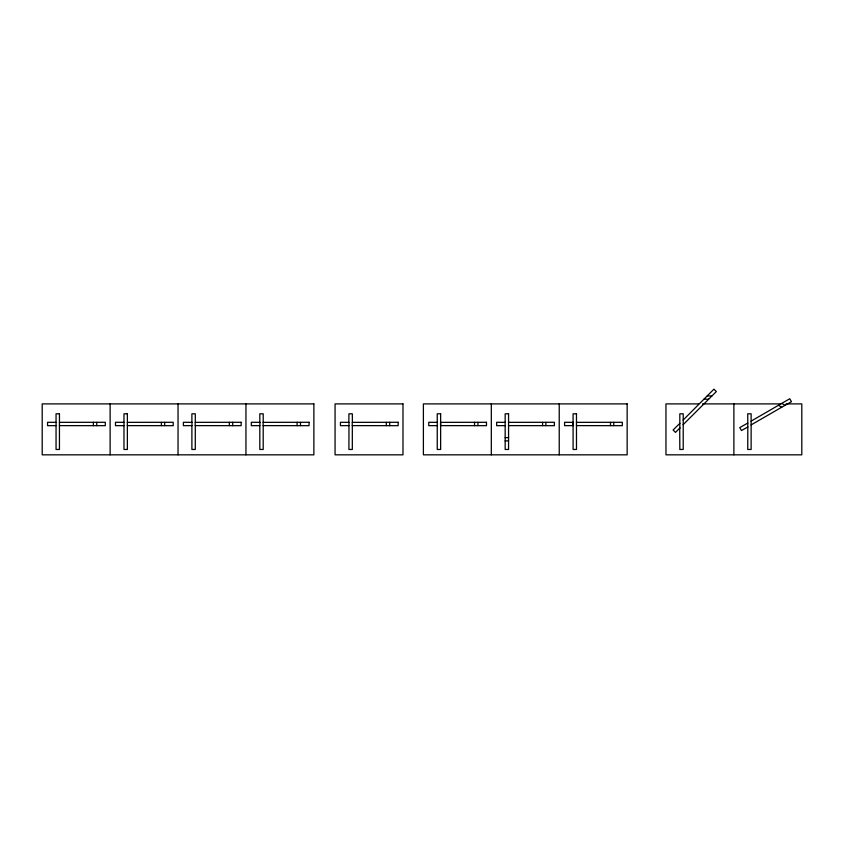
<?xml version="1.0" encoding="UTF-8"?>
<svg xmlns="http://www.w3.org/2000/svg" width="844" height="844" viewBox="0 0 844 844"><rect width="100%" height="100%" fill="white"/><g stroke="black" fill="none" stroke-linecap="round" stroke-linejoin="round"><path stroke-width="1.27" d="M679.884 423.308L673.111 429.986L675.516 432.392L679.884 427.919M683.144 420.048L713.929 389.168L716.334 391.574L683.144 424.659M747.805 423.044L739.766 427.613L741.465 430.556L747.805 427.001L747.742 413.803L751.128 413.803L751.128 449.462L747.742 449.462L747.805 426.811M751.065 421.167L789.762 398.748L791.461 401.691L781.692 407.241L778.527 405.31M751.065 424.933L781.692 407.241M707.251 395.941L711.861 395.941M703.991 399.201L708.601 399.201M698.621 403.896L665.958 403.896L665.958 454.832L801.8 454.832L801.8 403.896L786.123 403.896M702.535 403.896L780.9 403.896M56.126 422.348L47.57 422.285L47.57 425.682L56.126 425.629M59.386 422.348L105.3 422.285L105.3 425.682L59.386 425.629M124.047 422.348L115.48 422.285L115.48 425.682L124.047 425.629M127.307 422.348L173.21 422.285L173.21 425.682L127.307 425.629M437.319 422.359L428.763 422.285L428.763 425.682L437.319 425.619M505.239 422.359L496.673 422.285L496.673 425.682L505.239 425.619M508.489 422.359L554.402 422.285L554.402 425.682L508.489 425.619M576.399 422.359L622.323 422.285L622.323 425.682L576.399 425.619M348.983 425.619L340.427 425.682L340.427 422.285L348.983 422.359L348.92 449.462L352.317 449.462L352.317 425.619M679.821 428.151L679.821 413.803L683.218 413.803L683.218 449.462L679.821 449.462L679.726 428.087M505.166 437.635L508.563 437.635M505.166 440.895L508.563 440.895M781.787 403.432L785.047 405.31M733.879 403.896L733.879 454.832M613.767 422.369L613.767 425.598M610.507 422.369L610.507 425.598M559.234 403.896L559.234 454.832M545.846 422.369L545.846 425.608M542.586 422.369L542.586 425.608M491.313 403.896L491.313 454.832M477.936 422.359L477.936 425.619M474.539 422.285L474.539 425.682M389.738 422.285L389.738 425.682M386.341 422.359L386.341 425.619M352.381 422.359L352.317 413.803L348.92 413.803L348.857 422.359M300.496 422.359L300.496 425.619M297.099 422.285L297.099 425.682M263.201 422.359L263.201 413.803L259.815 413.803L259.815 422.359M263.201 425.619L263.201 449.462L259.815 449.462L259.815 425.619M245.952 403.896L245.952 454.832M232.712 422.285L232.712 425.682M229.315 422.348L229.315 425.619M195.291 422.359L195.291 413.803L191.894 413.803L191.894 422.359M195.291 425.619L195.291 449.462L191.894 449.462L191.894 425.619M178.042 403.896L178.042 454.832M164.654 422.348L164.654 425.629M161.394 422.348L161.394 425.629M110.121 403.896L110.121 454.832M96.743 422.348L96.743 425.629M93.346 422.285L93.346 425.682M313.873 403.896L42.2 403.896L42.2 454.832L313.873 454.832L313.873 403.896M402.978 403.896L335.068 403.896L335.068 454.832L402.978 454.832L402.978 403.896M627.145 403.896L423.393 403.896L423.393 454.832L627.145 454.832L627.145 403.896M59.449 413.803L56.052 413.803L56.052 449.462L59.449 449.462L59.449 413.803M127.37 413.803L123.973 413.803L123.973 449.462L127.37 449.462L127.37 413.803M440.642 413.803L437.245 413.803L437.245 449.462L440.642 449.462L440.642 413.803M508.563 413.803L505.166 413.803L505.166 449.462L508.563 449.462L508.563 413.803M576.484 413.803L573.087 413.803L573.087 449.462L576.484 449.462L576.484 413.803M191.957 422.348L183.401 422.285L183.401 425.682L191.957 425.619L191.957 422.348M241.131 422.285L195.217 422.348L195.217 425.619L241.131 425.682L241.131 422.285M259.878 422.359L251.322 422.285L251.322 425.682L259.878 425.619L259.878 422.359M309.052 422.285L263.138 422.359L263.138 425.619L309.052 425.682L309.052 422.285M398.157 422.285L352.243 422.359L352.243 425.619L398.157 425.682L398.157 422.285M486.492 422.285L440.568 422.359L440.568 425.619L486.492 425.682L486.492 422.285M573.171 422.359L564.594 422.285L564.594 425.682L573.171 425.619L573.171 422.359"/></g></svg>
